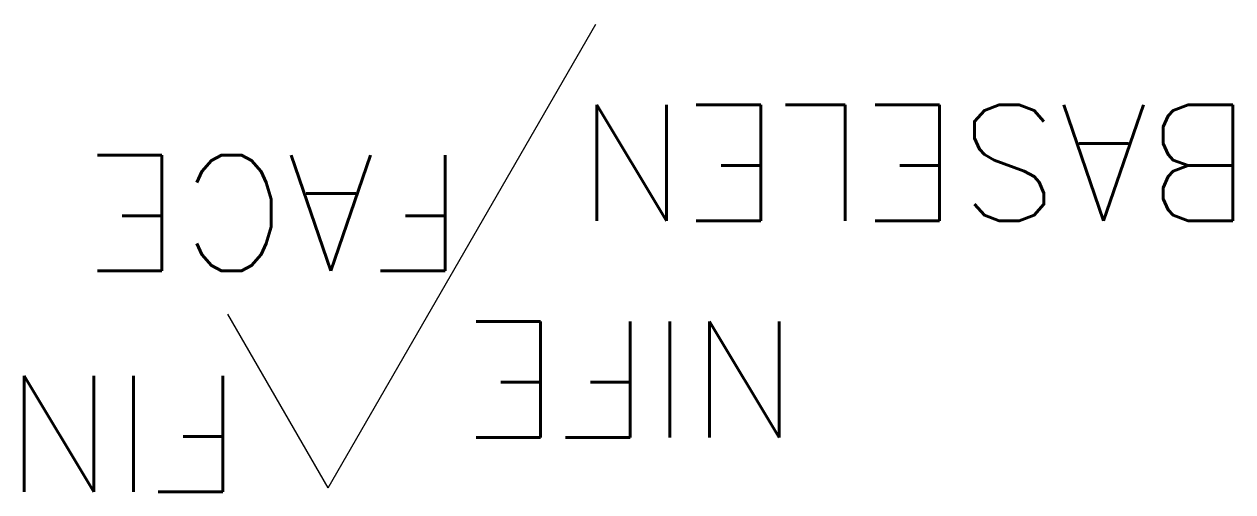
# Model space of a CAD drawing. Extents: x 277.1 to 298, y 184.6 to 192.7.
import ezdxf
from ezdxf.enums import TextEntityAlignment as Align

# ---------------------------------------------------------------- set-up
doc = ezdxf.new("R2010")
doc.units = 0
doc.header["$MEASUREMENT"] = 0
doc.layers.add('DIM', color=2, linetype='CONTINUOUS')
doc.styles.add('CHINA', font='romans.shx', dxfattribs={"bigfont": 'chineset.shx'})

msp = doc.modelspace()

# ---------------------------------------------------------------- linework, layer by layer
at = {"layer": 'DIM'}
for q in [(286.995, 192.706), (280.645, 187.706)]:
    msp.add_line((282.377, 184.706), q, dxfattribs=at)

# ---------------------------------------------------------------- texts
at = {"layer": 'DIM', "style": 'CHINA'}
for tag, p in [('BASELEN', (286.669, 191.314)), ('NIFE', (284.757, 187.577))]:
    msp.add_attdef(tag, text='', height=2, rotation=180, dxfattribs=at).set_placement(p, align=Align.RIGHT)
msp.add_attdef('FACE', text='', height=2, rotation=180, dxfattribs=at).set_placement((284.738, 188.449), align=Align.TOP_LEFT)
msp.add_attdef('FIN', text='', height=2, rotation=180, dxfattribs=at).set_placement((280.904, 187.238), align=Align.BOTTOM_LEFT)

doc.saveas('drawing.dxf')
